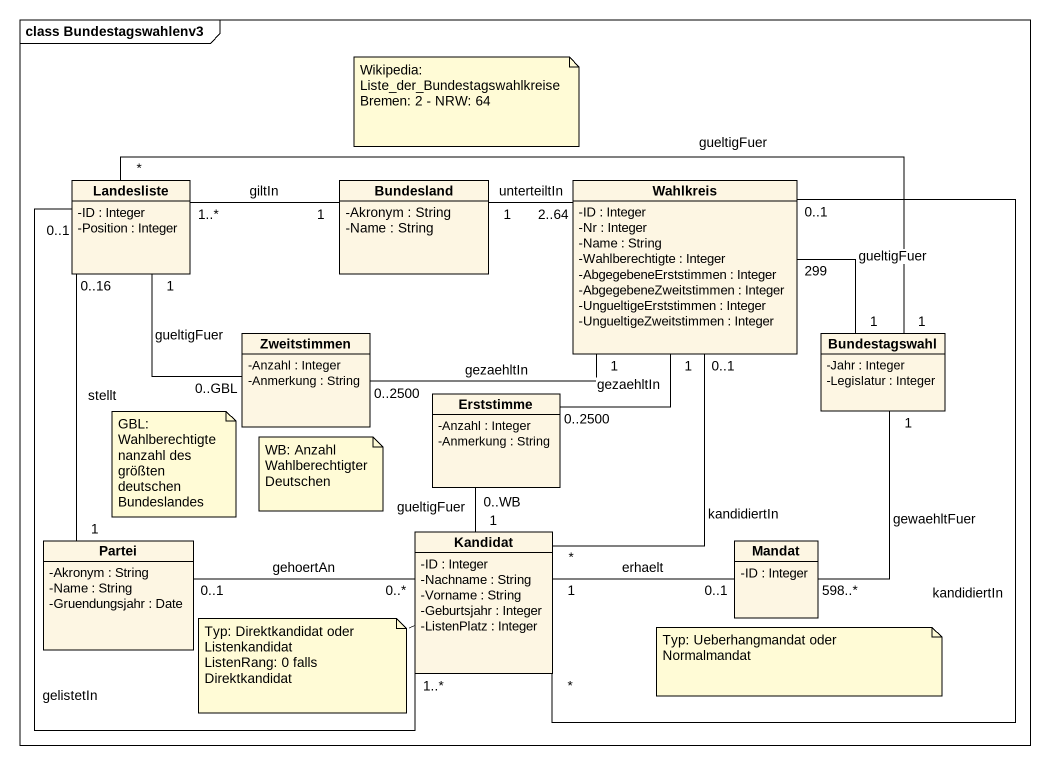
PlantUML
@startuml
mainframe class Bundestagswahlenv3
hide circle
hide empty members
skinparam classAttributeIconSize 0
class Landesliste {
  -ID : Integer
  -Position : Integer
}
class Bundesland {
  -Akronym : String
  -Name : String
}
class Wahlkreis {
  -ID : Integer
  -Nr : Integer
  -Name : String
  -Wahlberechtigte : Integer
  -AbgegebeneErststimmen : Integer
  -AbgegebeneZweitstimmen : Integer
  -UngueltigeErststimmen : Integer
  -UngueltigeZweitstimmen : Integer
}
class Zweitstimmen {
  -Anzahl : Integer
  -Anmerkung : String
}
class Bundestagswahl {
  -Jahr : Integer
  -Legislatur : Integer
}
class Erststimme {
  -Anzahl : Integer
  -Anmerkung : String
}
class Partei {
  -Akronym : String
  -Name : String
  -Gruendungsjahr : Date
}
class Kandidat {
  -ID : Integer
  -Nachname : String
  -Vorname : String
  -Geburtsjahr : Integer
  -ListenPlatz : Integer
}
class Mandat {
  -ID : Integer
}
Landesliste "1..*" -right- "1" Bundesland : giltIn
Landesliste "1" -- "0..GBL" Zweitstimmen : gueltigFuer
Landesliste "*" -right- "1" Bundestagswahl : gueltigFuer
Bundesland "1" -right- "2..64" Wahlkreis : unterteiltIn
Wahlkreis "1" -left- "0..2500" Zweitstimmen : gezaehltIn
Wahlkreis "299" -right- "1" Bundestagswahl : gueltigFuer
Wahlkreis "1" -- "0..2500" Erststimme : gezaehltIn
Erststimme "0..WB" -- "1" Kandidat : gueltigFuer
Partei "1" -up- "0..16" Landesliste : stellt
Partei "0..1" -right- "0..*" Kandidat : gehoertAn
Kandidat "1..*" -up- "0..1" Landesliste : gelistetIn
Kandidat "*" -up- "0..1" Wahlkreis : kandidiertIn
Kandidat "*" -up- "0..1" Wahlkreis : kandidiertIn
Kandidat "1" -right- "0..1" Mandat : erhaelt
Mandat "598..*" -up- "1" Bundestagswahl : gewaehltFuer
note as N1
  Wikipedia: Liste_der_Bundestagswahlkreise
  Bremen: 2 - NRW: 64
end note
note as N2
  GBL: Wahlberechtigtenanzahl des größten deutschen Bundeslandes
end note
note as N3
  WB: Anzahl Wahlberechtigter Deutschen
end note
note left of Kandidat
  Typ: Direktkandidat oder Listenkandidat
  ListenRang: 0 falls Direktkandidat
end note
note as N5
  Typ: Ueberhangmandat oder Normalmandat
end note
@enduml
